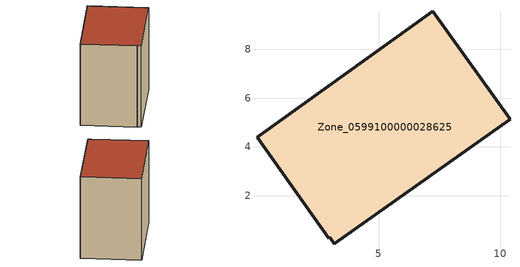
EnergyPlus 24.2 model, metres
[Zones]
Zone_0599100000028625
 floor ground (C_G): 3.18,0.03 3,0.29 2.95,0.26 0.01,4.39 0.12,4.45 7.23,9.56 10.39,5.13 z0
 wall outside (C_F): 3,0.29 3.18,0.03 10.39,5.13 7.23,9.56 0.12,4.45 0.01,4.39 2.95,0.26 3,0.29 z0:7.75
 roof outside (C_R): 0.12,4.45 0.01,4.39 2.95,0.26 3,0.29 3.18,0.03 10.39,5.13 7.23,9.56 z7.75
[BUILDING]
Pand.0599100000028625: North Axis=0; Terrain=City; Loads Convergence Tolerance Value=0.04; Temperature Convergence Tolerance Value=0.4; Solar Distribution=FullExterior; Maximum Number of Warmup Days=25; Minimum Number of Warmup Days=1
[Site:Location]
Rotterdam.The.Hague.AP_ZH_NLD Design_Conditions: Latitude=51.96; Longitude=4.45; Time Zone=1; Elevation=-4.5
[SITE:GROUNDTEMPERATURE:BUILDINGSURFACE]
18, 18, 18, 18, 18, 18, 18, 18, 18, 18, 18, 18
[MATERIAL] Thermal Absorptance=0.9; Solar Absorptance=0.7; Visible Absorptance=0.7
Name | Roughness | Thickness | Conductivity | Density | Specific Heat
G.TI.1975-1991 | MediumSmooth | 0.15 | 0.288461 | 540 | 1210
F.TI.1975-1991 | Rough | 0.3 | 0.230769 | 1920 | 840
R.TI.1975-1991 | MediumRough | 0.2 | 0.153846 | 1500 | 1000
[CONSTRUCTION]
C_G: G.TI.1975-1991
C_F: F.TI.1975-1991
C_R: R.TI.1975-1991
[ZONE]
Zone_0599100000028625: Type=1; Multiplier=1; Ceiling Height=Autocalculate; Volume=Autocalculate; Floor Area=autocalculate; Part of Total Floor Area=Yes
[ZONEINFILTRATION:DESIGNFLOWRATE]
Infil_Zone_0599100000028625: Zone or ZoneList or Space or SpaceList=Zone_0599100000028625; Schedule=AlwaysOn; Design Flow Rate Calculation Method=Flow/Area; Flow Rate per Floor Area=0.003; Constant Term Coefficient=1; Temperature Term Coefficient=0; Velocity Term Coefficient=0; Velocity Squared Term Coefficient=0
[HVACTEMPLATE:ZONE:IDEALLOADSAIRSYSTEM]
Zone_0599100000028625: Maximum Heating Supply Air Temperature=50; Minimum Cooling Supply Air Temperature=13; Maximum Heating Supply Air Humidity Ratio=0.0156; Minimum Cooling Supply Air Humidity Ratio=0.0077; Heating Limit=NoLimit; Cooling Limit=NoLimit; Dehumidification Control Type=ConstantSensibleHeatRatio; Cooling Sensible Heat Ratio=0.7; Dehumidification Setpoint=60; Humidification Control Type=None; Humidification Setpoint=30; Outdoor Air Method=None; Outdoor Air Flow Rate per Person=0.00944; Outdoor Air Flow Rate per Zone Floor Area=0; Outdoor Air Flow Rate per Zone=0; Demand Controlled Ventilation Type=None; Outdoor Air Economizer Type=NoEconomizer; Heat Recovery Type=None; Sensible Heat Recovery Effectiveness=0.7; Latent Heat Recovery Effectiveness=0.65
[ZONECONTROL:THERMOSTAT]
ThermostatControl_Zone_0599100000028625: Zone or ZoneList=Zone_0599100000028625; Control Type Schedule=DualSetpointControlType; Control 1=Thermostat_Zone_0599100000028625; Temperature Difference Between Cutout And Setpoint=0
[THERMOSTATSETPOINT:DUALSETPOINT]
Thermostat_Zone_0599100000028625: Heating Setpoint Temperature Schedule=HeatingSetpoint_Zone_0599100000028625; Cooling Setpoint Temperature Schedule=CoolingSetpoint_Zone_0599100000028625
[SCHEDULE:COMPACT]
HeatingSetpoint_Zone_0599100000028625: Through: 12/31, For: AllDays, Until: 24:00, 21
CoolingSetpoint_Zone_0599100000028625: Through: 12/31, For: AllDays, Until: 24:00, 24
DualSetpointControlType: Through: 12/31, For: AllDays, Until: 24:00, 4
AlwaysOn: Through: 12/31, For: AllDays, Until: 24:00, 1
